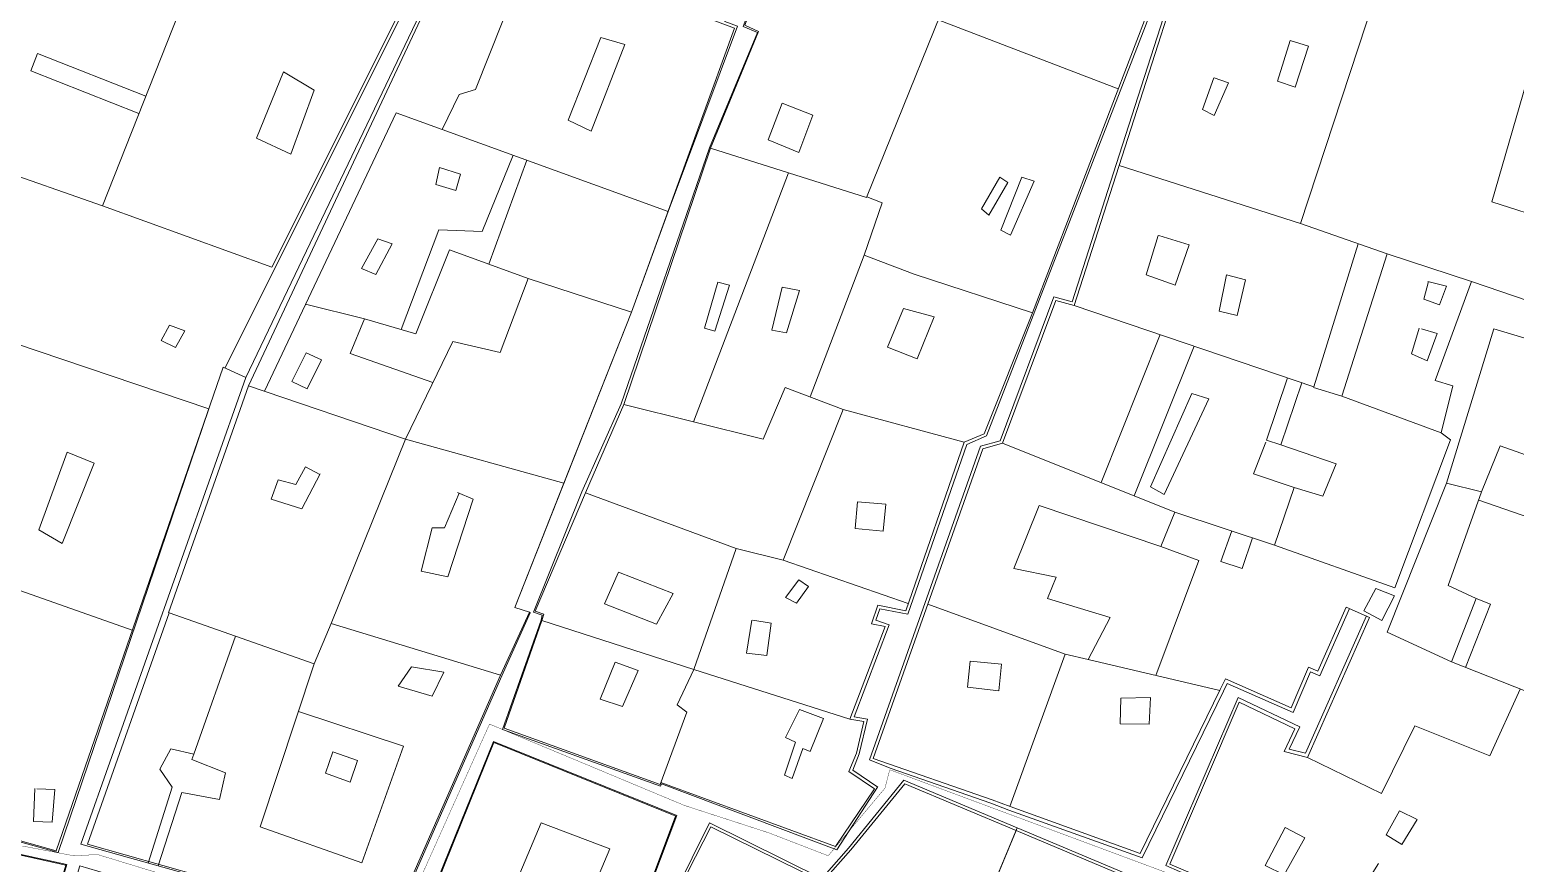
# Model space of a CAD drawing. Header units: millimetres. Extents: x 4203764 to 12476749, y 34048 to 3000914.
# Drawn here: x 11498438 to 11599155, y 2031975 to 2088519 of the extents above; entities that cross this region are included whole.
import ezdxf

# ---------------------------------------------------------------- set-up
doc = ezdxf.new("R2010")
doc.units = ezdxf.units.MM
doc.header["$MEASUREMENT"] = 0
for name, color, linetype, lineweight in [('2', 240, 'Continuous', 25), ('building property', 253, 'Continuous', 15), ('streets', 254, 'Continuous', 9)]:
    doc.layers.add(name, color=color, linetype=linetype, lineweight=lineweight)

msp = doc.modelspace()

# ---------------------------------------------------------------- linework, layer by layer
at = {"layer": '2', "const_width": 23.31871}
msp.add_lwpolyline([(11497948.61063, 2033146.90479), (11501403.18418, 2032489.97073), (11503053.27081, 2032566.67411), (11514779.95887, 2028987.52177), (11522824.87494, 2026994.84046), (11523268.46039, 2027251.17842), (11529611.58938, 2041418.54371), (11542829.56253, 2035898.11515), (11548563.91983, 2034035.21128), (11552574.33335, 2032484.50799), (11556420.58203, 2037070.82344), (11556744.19931, 2038321.59357), (11574786.19898, 2031610.68833), (11577797.9603, 2030486.90965), (11580160.7057, 2025383.44802), (11586026.82312, 2023747.3878), (11592737.68711, 2020077.75293), (11594556.4749, 2022731.55938), (11598928.63354, 2025639.31022), (11603418.83918, 2034482.76432)], dxfattribs=at)
at = {"layer": 'building property'}
for p, q in [((11526395.212, 2092346.94767), (11513268.45203, 2064371.60044)), ((11510573.22043, 2062800.1192), (11497414.64988, 2067254.91448)), ((11500375.10591, 2032704.83871), (11510573.06548, 2062799.66195)), ((11581408.57843, 2058391.13044), (11582242.73191, 2060542.77581)), ((11587010.50477, 2059068.77831), (11583251.05738, 2060349.3945)), ((11584171.1823, 2057474.35661), (11581408.57843, 2058391.13044)), ((11565147.54252, 2051977.72678), (11566884.85868, 2056245.55001)), ((11566884.85868, 2056245.55001), (11575133.80397, 2053470.20789)), ((11575133.80397, 2053470.20789), (11576076.91047, 2055802.62128)), ((11596672.99108, 2056617.8563), (11611309.26981, 2051517.5078)), ((11492023.61684, 2052521.54972), (11505392.87297, 2047780.64044)), ((11549514.14736, 2052545.90052), (11558003.53464, 2049601.37964)), ((11568029.55659, 2051383.44952), (11565147.54252, 2051977.72678)), ((11567433.89538, 2049944.29579), (11568029.55659, 2051383.44952)), ((11571692.2705, 2048645.76589), (11567433.89538, 2049944.29579)), ((11596501.62002, 2049941.7557), (11597482.24863, 2049559.88342)), ((11559330.52395, 2049556.09474), (11568645.88226, 2046157.74406)), ((11570191.59948, 2045796.07773), (11571692.2705, 2048645.76589)), ((11587694.25021, 2049356.75323), (11589281.49118, 2048652.52183)), ((11597482.24863, 2049559.88342), (11595785.53044, 2045253.73316)), ((11568645.88226, 2046157.74406), (11564888.50019, 2035826.91026)), ((11568645.88226, 2046157.74406), (11570191.59948, 2045796.07773)), ((11579127.9818, 2043705.14633), (11570191.59948, 2045796.07773)), ((11482681.71712, 2037638.7948), (11500375.10591, 2032704.83871))]:
    msp.add_line(p, q, dxfattribs=at)
for points in [[(11564391.28611, 2060463.94928), (11567998.68898, 2070155.68468), (11569257.32578, 2069821.03857), (11581203.14328, 2107046.44574), (11583712.02727, 2116174.2864), (11584902.69456, 2115904.54498), (11586032.18674, 2121026.31127), (11605277.83045, 2121247.28852), (11604984.23373, 2112140.02711), (11597766.7104, 2113571.36993), (11597657.41276, 2118232.46559), (11592197.14936, 2119293.79952), (11592176.54066, 2121096.86035)], [(11551239.29549, 2098742.77028), (11550757.3033, 2098900.05799), (11546911.75209, 2088817.42912), (11547847.91194, 2088389.39143), (11544592.75403, 2080480.17913), (11555178.81062, 2077146.38382), (11562236.33761, 2094658.67258)], [(11566414.37541, 2069321.03841), (11575757.69971, 2093710.14809), (11563493.0002, 2098138.83997)], [(11510505.61364, 2094651.17578), (11523411.38739, 2089518.09846), (11514862.43354, 2072418.30166), (11503364.12991, 2076580.37045), (11510505.61364, 2094651.17578)], [(11590741.84328, 2094101.27674), (11584602.84083, 2075363.82939), (11590478.30232, 2073304.90799)], [(11539240.24401, 2069348.65174), (11546214.46579, 2088621.24922), (11532375.21193, 2093797.63737), (11528655.44955, 2084459.3033), (11527549.84102, 2084119.10366), (11526402.5143, 2081740.31115), (11541718.75663, 2076197.78524)], [(11601555.71724, 2090690.87773), (11597558.51315, 2076849.08936), (11601661.49895, 2075525.2567), (11600095.05096, 2070102.33075), (11596189.85972, 2071446.28185)], [(11560027.44098, 2089177.59745), (11572230.3883, 2084502.72019)], [(11537156.44837, 2087994.74815), (11538774.8914, 2087510.57509), (11536511.66043, 2081638.07823), (11534947.05607, 2082391.61086), (11537156.44837, 2087994.74815)], [(11498503.88149, 2085723.20534), (11498970.5634, 2086904.09692)], [(11498970.5634, 2086904.09692), (11506299.40166, 2084007.78)], [(11583888.75288, 2087791.07719), (11585132.43491, 2087396.44004), (11584229.14477, 2084630.19202), (11583041.98527, 2085024.85151), (11583888.75288, 2087791.07719)], [(11498503.88149, 2085723.20534), (11505832.71975, 2082826.88842)], [(11515646.04573, 2085656.50836), (11517729.50358, 2084409.26349), (11516148.16037, 2080081.9982), (11513814.81433, 2081162.73622), (11515646.04573, 2085656.50836)], [(11578746.07043, 2085248.94113), (11579707.10995, 2084910.64002), (11578747.07421, 2082708.83585), (11577955.57999, 2083103.6517), (11578714.64933, 2085260.00185)], [(11514352.75709, 2064002.54392), (11523293.32271, 2082873.94105), (11526402.5143, 2081740.31115)], [(11549443.13257, 2083526.34436), (11551532.76068, 2082732.32896), (11550588.59583, 2080198.40077), (11548498.94809, 2081042.09398), (11549443.13257, 2083526.34436)], [(11531210.19923, 2080000.5425), (11529112.2263, 2074839.92556), (11526172.48014, 2074938.27933), (11523616.00081, 2068179.23179)], [(11538719.32074, 2063103.45033), (11544592.75403, 2080480.17913)], [(11497414.64988, 2067254.91448), (11493670.80003, 2068656.88646), (11495874.08362, 2079200.70543), (11503364.12991, 2076580.37045)], [(11526224.59382, 2079172.284), (11527635.71466, 2078719.94363), (11527333.80935, 2077612.74071), (11525973.09635, 2078014.78004), (11526224.59382, 2079172.284)], [(11529566.56213, 2072620.5518), (11532150.2271, 2079660.37232)], [(11549885.78233, 2078813.28148), (11543436.23164, 2061927.81463)], [(11584602.84083, 2075363.82939), (11572302.70286, 2079311.00457)], [(11564214.87324, 2078508.02348), (11564761.67085, 2078157.29768), (11563474.00056, 2075934.15377), (11562966.22054, 2076362.88291), (11564214.87324, 2078508.02348)], [(11565711.47978, 2078522.66827), (11566543.53786, 2078246.06079), (11564936.55041, 2074589.86413), (11564270.86243, 2074921.92536), (11565711.47978, 2078522.66827)], [(11555008.60529, 2073229.53062), (11556230.01689, 2076764.90377), (11555193.42753, 2077182.6537)], [(11522044.06146, 2074339.72235), (11523001.62456, 2073987.84839), (11521897.04774, 2071904.68971), (11520936.25783, 2072326.4068), (11522044.06146, 2074339.72235)], [(11588493.48479, 2074000.442), (11585488.47036, 2064292.06997), (11569257.32578, 2069821.03857)], [(11574994.24116, 2074551.63952), (11577036.41843, 2073925.01828), (11576095.07629, 2071179.65508), (11574131.40202, 2071884.73402), (11574953.5462, 2074564.12636)], [(11532228.28505, 2071652.24519), (11526904.83921, 2073588.8584), (11524614.95428, 2067887.03461), (11521141.8794, 2068902.92047), (11520170.46168, 2066544.34742), (11525765.78494, 2064585.92019)], [(11555008.60529, 2073229.53062), (11551343.39479, 2063605.60008)], [(11555008.60529, 2073229.53062), (11558408.43804, 2071937.6656), (11566414.37541, 2069321.03841), (11563144.82283, 2061116.90249), (11561797.4292, 2060539.60745), (11553583.41101, 2062752.50467)], [(11590478.30232, 2073304.90799), (11587402.72209, 2063655.69951), (11594138.1388, 2061180.64413), (11594916.65726, 2064366.58638), (11593711.40798, 2064720.07073), (11596189.85972, 2071446.28185), (11590478.30232, 2073304.90799)], [(11579577.44558, 2071889.37881), (11580870.3206, 2071553.11416), (11580309.2143, 2069139.33551), (11579072.56746, 2069419.4925), (11579577.44558, 2071889.37881)], [(11523904.16184, 2060751.60624), (11527116.0336, 2067366.97575), (11530333.15961, 2066626.91665), (11532228.28505, 2071652.24519), (11539240.24401, 2069348.65174), (11531329.79145, 2049329.57291), (11532319.71788, 2049000.48268), (11530359.00391, 2044727.89243)], [(11545085.96871, 2071385.94133), (11545870.38955, 2071183.18108), (11544883.92637, 2068078.7212), (11544186.65197, 2068281.51403), (11545085.96871, 2071385.94133)], [(11549448.01568, 2071064.58184), (11550620.32149, 2070830.92276), (11549742.29581, 2067962.58544), (11548745.8472, 2068137.7825), (11549448.01568, 2071064.58184)], [(11593223.0946, 2071442.72827), (11594490.49252, 2071126.8433), (11594015.76624, 2069861.11244), (11592959.55712, 2070229.81277), (11593259.59551, 2071433.63082)], [(11521141.8794, 2068902.92047), (11517143.46856, 2069893.06882)], [(11557684.22383, 2069616.49552), (11559747.34912, 2069045.06711), (11558602.42513, 2066183.38868), (11556596.50817, 2066983.73868), (11557684.22383, 2069616.49552)], [(11507911.60757, 2068480.40237), (11508958.42643, 2068092.58562), (11508330.87562, 2066957.5088), (11507343.82974, 2067434.94209), (11507911.60757, 2068480.40237)], [(11575086.86667, 2067835.26681), (11571081.90259, 2057795.10105)], [(11592801.93891, 2068225.97365), (11593858.12719, 2067910.00521), (11593172.41672, 2066064.15124), (11592116.16592, 2066538.31349), (11592635.90444, 2068275.64439)], [(11597707.69062, 2068220.96388), (11594483.11154, 2057755.92282), (11596866.8228, 2057161.81112), (11598120.04629, 2060294.16997), (11609336.88265, 2056322.7479), (11610298.74775, 2059368.67397), (11601389.20254, 2062330.55103), (11602671.55083, 2066739.08241), (11597707.69062, 2068220.96388)], [(11577372.89807, 2067056.55427), (11573322.1046, 2056901.49742)], [(11517184.67, 2066610.2702), (11518208.95872, 2066127.73234), (11517242.52727, 2064167.17668), (11516218.23855, 2064649.71268), (11517184.67, 2066610.2702)], [(11583710.01346, 2064897.88259), (11582287.00776, 2060674.19302), (11583251.05738, 2060349.3945), (11584687.07805, 2064565.05582)], [(11513268.45203, 2064371.60044), (11507848.68146, 2048975.155)], [(11513268.45203, 2064371.60044), (11523904.16184, 2060751.60624), (11518875.00596, 2048231.88851)], [(11536118.01149, 2057111.76787), (11538719.32074, 2063103.45033), (11548153.14255, 2060752.17894), (11549652.44527, 2064249.58706), (11553583.41101, 2062752.50467), (11549514.14736, 2052545.90052), (11546333.9175, 2053335.21944)], [(11577214.47987, 2063839.82819), (11578368.20183, 2063480.2822), (11575342.61679, 2056999.0727), (11574422.65295, 2057521.43306), (11577214.47987, 2063839.82819)], [(11587402.72209, 2063655.69951), (11585476.08264, 2064252.04865)], [(11523904.16184, 2060751.60624), (11534657.64022, 2057751.40039)], [(11587010.50477, 2059068.77831), (11586117.9043, 2056876.24595), (11584171.1823, 2057474.35661), (11582822.47877, 2053565.57168), (11590990.96733, 2050663.16199), (11594764.39228, 2060706.9421), (11594138.1388, 2061180.64413)], [(11500972.00906, 2059855.57635), (11502817.29451, 2059126.99076), (11500628.51448, 2053675.46582), (11499052.21175, 2054596.0804), (11500972.00906, 2059855.57635)], [(11561797.4292, 2060539.60745), (11557830.56564, 2049102.69043), (11555938.30565, 2049479.84716), (11555497.31346, 2048219.99245), (11556443.44346, 2048031.41408), (11554050.10543, 2041757.68663), (11543472.77953, 2045110.94756)], [(11564391.28611, 2060463.94928), (11563051.89311, 2060094.39707), (11555629.69554, 2039075.96039), (11563693.68064, 2036290.95786), (11564912.63858, 2035817.53532), (11573726.7627, 2032641.41483), (11579152.52503, 2043755.4201)], [(11576076.91047, 2055802.62128), (11564391.28611, 2060463.94928)], [(11518140.30739, 2058392.05948), (11516893.46141, 2056018.0811), (11514813.56235, 2056669.96885), (11515288.39346, 2057975.57211), (11516476.87437, 2057679.35606), (11517130.00937, 2058866.357), (11518117.12081, 2058347.91254)], [(11594483.11154, 2057755.92282), (11596866.8228, 2057161.81112), (11594607.25879, 2050820.74016), (11596501.62002, 2049941.7557), (11594829.5443, 2045630.41279), (11590468.11414, 2047652.0714), (11594483.11154, 2057755.92282)], [(11527451.73616, 2057135.14783), (11528507.0132, 2056683.99777), (11526775.71855, 2051415.03111), (11524966.82992, 2051790.62218), (11525719.31133, 2054726.1055), (11526548.31603, 2054726.43311), (11527558.5607, 2057089.4784)], [(11536118.01149, 2057111.76787), (11532716.14278, 2049071.29614), (11533293.34299, 2048879.4116), (11533166.13044, 2048452.29071)], [(11536118.01149, 2057111.76787), (11546333.9175, 2053335.21944), (11543472.77953, 2045110.94756)], [(11554554.91165, 2056495.46411), (11556473.73418, 2056340.8602), (11556294.83592, 2054502.14746), (11554408.69852, 2054680.78128), (11554554.91165, 2056495.46411)], [(11576076.91047, 2055802.62128), (11582822.47877, 2053565.57168)], [(11579932.05575, 2054524.12986), (11579202.04649, 2052443.92087), (11580635.19426, 2051967.48734), (11581329.3819, 2054060.73111)], [(11575133.80397, 2053470.20789), (11577703.76986, 2052519.40043), (11574782.23883, 2044721.96165)], [(11538345.60174, 2051726.31744), (11542070.30499, 2050277.99486), (11540934.95248, 2048197.40589), (11537399.63594, 2049582.76779), (11538345.60174, 2051726.31744)], [(11549687.27065, 2050013.22432), (11550421.41694, 2049618.82822), (11551239.65876, 2050746.82753), (11550590.17602, 2051197.64163), (11549687.27065, 2050013.22432)], [(11589693.83201, 2050614.20401), (11590960.56598, 2050119.03813), (11590105.4579, 2048443.68915), (11588890.00522, 2049109.79483), (11589693.83201, 2050614.20401)], [(11517730.61832, 2045496.57089), (11518875.00596, 2048231.88851), (11530359.00391, 2044727.89243), (11522785.75644, 2027491.67673), (11502349.56286, 2033264.41192), (11507887.21232, 2048961.59158)], [(11507887.21232, 2048961.59158), (11517730.61832, 2045496.57089), (11514068.34526, 2034446.00081), (11520952.30002, 2032007.63651), (11523779.56985, 2039910.16073), (11516661.0692, 2042269.30537)], [(11589281.49118, 2048652.52183), (11585062.9322, 2039144.46863), (11583480.13964, 2039565.30078), (11584214.33761, 2041106.57372), (11580440.8966, 2042904.0832), (11575723.42553, 2031917.96344), (11577380.17334, 2031206.55122), (11578278.79994, 2030937.26169), (11580001.75671, 2026342.88685), (11585328.98856, 2024740.88832), (11589883.05352, 2031957.56495)], [(11579152.52503, 2043755.4201), (11579510.24018, 2044488.15549), (11583956.53543, 2042529.23084), (11585135.62574, 2045287.20152), (11585768.59624, 2045016.59336), (11587694.25021, 2049356.75323)], [(11533165.32426, 2048449.97781), (11530615.15628, 2041133.67383), (11541187.35502, 2037328.89772), (11542983.52591, 2042226.83352), (11542329.47595, 2042716.29691), (11543472.77953, 2045110.94756), (11533165.32426, 2048449.97781)], [(11547457.67377, 2048461.78972), (11548699.89473, 2048264.9375), (11548418.46002, 2046065.8589), (11547035.09837, 2046234.46399), (11547389.76349, 2048472.55132)], [(11506471.24695, 2031992.6032), (11508097.85651, 2037128.68175), (11507268.27814, 2038370.28048), (11508004.70001, 2039750.48988), (11509570.89266, 2039383.13056), (11512385.2753, 2047378.20863)], [(11538119.80743, 2045628.2362), (11539692.81546, 2045054.23477), (11538619.69037, 2042602.09342), (11537123.43254, 2043099.50704), (11538119.80743, 2045628.2362)], [(11562202.28681, 2045688.53678), (11564329.67677, 2045492.6738), (11564133.41841, 2043682.91697), (11562006.0129, 2043918.12253), (11562202.28681, 2045688.53678)], [(11594829.5443, 2045630.41279), (11604162.44421, 2041953.04435)], [(11524313.38456, 2045305.35349), (11526516.95119, 2044939.48962), (11525730.65613, 2043315.0669), (11523422.04062, 2043995.23406), (11524313.38456, 2045305.35349)], [(11599495.99426, 2043791.72857), (11597419.34513, 2039255.69275), (11592347.32226, 2041293.46935), (11590095.25525, 2036720.65797), (11585062.9322, 2039144.46863)], [(11572406.50726, 2043174.75489), (11574415.61909, 2043214.89143), (11574337.54558, 2041405.1813), (11572367.7951, 2041443.74364), (11572406.50726, 2043174.75489)], [(11554050.10543, 2041757.68663), (11554991.55285, 2041594.53178), (11554480.54248, 2039456.76422), (11553981.03527, 2038205.23886), (11555717.85719, 2037037.02637), (11553076.6511, 2033110.2539), (11541233.06187, 2037453.53465)], [(11550620.13675, 2042396.35421), (11552256.97336, 2041794.867), (11551339.06454, 2039558.00667), (11550850.87546, 2039758.52509), (11550133.87392, 2037722.45364), (11549616.96006, 2037951.6335), (11550362.59574, 2040188.42762), (11549673.37851, 2040503.55774), (11550620.13675, 2042396.35421)], [(11518978.67529, 2039532.97444), (11520655.634, 2038954.02308), (11520172.54848, 2037472.6008), (11518495.57705, 2038083.75119), (11518994.07035, 2039527.65947)], [(11523242.20784, 2025210.30718), (11523528.41877, 2026442.78969), (11524294.04564, 2026264.99343), (11529911.77479, 2040159.84303), (11542233.00223, 2035178.33401), (11538484.72901, 2025216.33062)], [(11523242.20784, 2025210.30718), (11523528.41877, 2026442.78969), (11524294.04564, 2026264.99343), (11529911.77479, 2040159.84303), (11542233.00223, 2035178.33401), (11538484.72901, 2025216.33062)], [(11507139.16042, 2031804.89665), (11508754.26192, 2036771.85578), (11511296.26828, 2036306.63248), (11511710.54023, 2038119.89947), (11509426.32103, 2039006.86606)], [(11509426.32103, 2039006.86606), (11509570.89266, 2039383.13056)], [(11498917.91747, 2037032.95543), (11500136.88077, 2036989.96231), (11499963.62233, 2034772.70413), (11498701.12537, 2034815.67819), (11498779.50144, 2037037.83739)], [(11539912.08364, 2025245.58292), (11544609.87163, 2034448.00317), (11552184.11699, 2030706.92131), (11554097.49857, 2032882.54523), (11557763.9538, 2037366.4486), (11565314.841, 2034191.54402), (11572784.49118, 2031050.79698)], [(11591307.1191, 2035543.48011), (11592504.15962, 2034946.36771), (11591457.62442, 2033252.79698), (11590410.1643, 2033899.76711), (11591307.1191, 2035543.48011)], [(11533117.7931, 2034725.90926), (11529612.56338, 2026403.54466), (11534192.74755, 2024474.45378), (11537762.21425, 2032949.33435), (11533117.7931, 2034725.90926)], [(11542230.25435, 2035171.0308), (11538484.72901, 2025216.33062)], [(11557971.0524, 2021050.84052), (11559557.8768, 2020315.23054), (11565390.51962, 2034371.53074)], [(11565314.841, 2034191.54402), (11562175.80709, 2026626.67087), (11560040.14986, 2027511.28613), (11557971.0524, 2021050.84052)], [(11484804.88255, 2000789.68428), (11486380.30758, 2006524.83233), (11490544.34884, 2005292.11927), (11491842.7704, 2009678.12046), (11487980.73385, 2010898.89069), (11490619.02138, 2019927.06099), (11493769.90127, 2019054.39262), (11497534.82362, 2032648.12255), (11500956.65264, 2031897.91369), (11497534.82362, 2032648.12255)], [(11484804.88255, 2000789.68428), (11486417.60476, 2006604.09849), (11490544.34884, 2005292.11927), (11491842.7704, 2009678.12046), (11487982.28083, 2010898.4017), (11490619.02138, 2019927.06099), (11493769.90127, 2019054.39262), (11497534.82362, 2032648.12255), (11500956.65264, 2031897.91369), (11497534.82362, 2032648.12255)], [(11497519.00007, 2032588.34731), (11500878.58213, 2031851.78559), (11498723.48102, 2024567.14758), (11497736.2063, 2024566.75744)]]:
    msp.add_lwpolyline(points, dxfattribs=at)
msp.add_lwpolyline([(11583562.81312, 2034403.83255), (11584892.47531, 2033699.08921), (11583495.4513, 2031195.18283), (11582193.60684, 2031820.50649), (11583562.81312, 2034403.83255)], close=True, dxfattribs=at)
at = {"layer": 'streets'}
for p, q in [((11525200.50253, 2092646.02256), (11511690.17221, 2065575.90384)), ((11513083.27595, 2064934.48099), (11526146.0338, 2092202.13383))]:
    msp.add_line(p, q, dxfattribs=at)
for points in [[(11530502.08405, 2041045.46164), (11533110.01671, 2048463.00779), (11533191.25103, 2048811.34968), (11532601.28736, 2049010.20982), (11535878.27959, 2057179.45894), (11538530.55903, 2063149.95018), (11544517.62965, 2080503.83754), (11547769.37494, 2088339.27226), (11546798.97093, 2088742.47652), (11550674.39273, 2099067.32017), (11551146.08115, 2098914.42851), (11556191.20136, 2112111.9586), (11556363.13765, 2113317.26123), (11555702.2121, 2113345.69514), (11556550.27257, 2117049.01942), (11557160.84467, 2116903.80426), (11558247.50772, 2121472.79103), (11558257.57723, 2121678.46847)], [(11607034.30965, 2121308.65555), (11605906.30151, 2111160.97277), (11597561.18782, 2112936.30867), (11597746.64347, 2113492.64439), (11605151.42321, 2111944.54096), (11605404.93025, 2121308.01166), (11585882.1038, 2121300.29676), (11584745.10035, 2116151.50765), (11583556.45437, 2116420.64882), (11581317.14148, 2108238.17329), (11578131.18949, 2098147.5904), (11576799.92839, 2093999.1312), (11572106.62765, 2079373.92608), (11569121.06281, 2070070.34624), (11567870.91848, 2070402.73437), (11564235.02417, 2060634.45317), (11562893.51018, 2060264.31576), (11555381.19449, 2038990.67947), (11556765.20036, 2038424.37737)], [(11501905.40297, 2033275.76171), (11522843.63475, 2027391.40161), (11530437.42347, 2044698.65164), (11532360.327, 2048957.64039), (11532319.71788, 2049000.48268), (11531329.79145, 2049329.57291), (11534657.64022, 2057751.40039), (11539240.24401, 2069348.65174), (11541718.75663, 2076197.78524), (11546417.90696, 2088753.12378), (11545566.01063, 2089075.46505), (11547443.42795, 2094027.18909), (11552501.3531, 2106492.42033), (11553257.81469, 2106564.16835), (11554549.57186, 2111786.72548), (11551783.497, 2112366.57684), (11552473.26189, 2115859.11754), (11555248.02756, 2115980.469), (11556305.42907, 2119142.66523)], [(11555928.44577, 2037145.31467), (11554233.91737, 2038283.3177), (11554677.34405, 2039394.33217), (11555242.82645, 2041759.97876), (11554331.62094, 2041917.89262), (11556711.30485, 2048155.82811), (11555804.17368, 2048473.35501), (11556073.54674, 2049242.91724), (11557966.31101, 2048865.65999), (11561962.1652, 2060386.1603), (11563305.58873, 2060961.75433), (11575949.74533, 2093635.83061)], [(11511552.48171, 2065639.3003), (11500232.42162, 2032818.85484)], [(11511552.48171, 2065639.3003), (11513083.27595, 2064934.48099), (11501905.40297, 2033275.76171)], [(11579372.87818, 2043647.84557), (11579627.15188, 2044168.6939), (11584084.54702, 2042204.87893), (11585264.70197, 2044965.3399), (11585894.6303, 2044696.03233), (11587918.38897, 2049257.30674)], [(11580361.31544, 2043213.602), (11584541.16747, 2041222.49531), (11583828.49462, 2039726.40919), (11584923.67366, 2039435.2235), (11589057.35242, 2048751.96833)], [(11556765.20036, 2038424.37737), (11556765.20036, 2038424.37737), (11563609.23936, 2036060.69915), (11564826.67433, 2035587.8681), (11573850.60304, 2032336.1457), (11579372.87818, 2043647.84557)], [(11580361.31544, 2043213.602), (11575466.97808, 2031815.59329), (11577313.41185, 2031022.72938), (11577313.41185, 2031022.72938), (11578129.98703, 2030778.02803), (11579852.90264, 2026183.76295), (11585464.55212, 2024496.2347)], [(11530502.08405, 2041045.46164), (11541200.86535, 2037215.55968), (11541274.76611, 2037361.63569), (11553150.30231, 2032898.64575), (11555925.70141, 2037147.15771)], [(11502350.31496, 1986770.15817), (11506482.4966, 2001176.97135), (11515276.25075, 1998654.73489), (11522808.99344, 2023970.9673), (11523484.05707, 2026516.51251), (11524256.57026, 2026337.11709), (11529877.65729, 2040240.27203), (11542312.05401, 2035213.00834), (11538542.54881, 2025194.57552)], [(11482499.96244, 2037800.90659), (11500232.42162, 2032818.85484)], [(11539856.69448, 2025272.94082), (11544518.34332, 2034710.97865), (11552136.36298, 2030948.27573), (11553948.56712, 2033008.85513), (11557705.15027, 2037602.98073), (11565390.51962, 2034371.53074), (11573062.26473, 2031145.8093)], [(11480819.73985, 2026971.91376), (11483787.02909, 2036926.98004), (11497534.82362, 2032648.12255), (11500956.65264, 2031897.91369), (11498769.63403, 2024505.38868), (11497783.87666, 2024504.99914), (11497178.16889, 2022195.28618), (11498796.43423, 2021770.90623), (11501837.7541, 2031813.62416), (11505485.80588, 2030708.85427)]]:
    msp.add_lwpolyline(points, dxfattribs=at)

doc.saveas('drawing.dxf')
